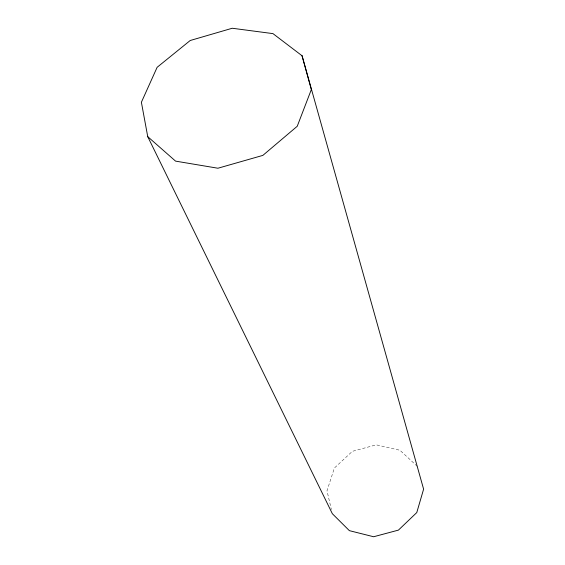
<?xml version="1.0" encoding="UTF-8"?>
<svg xmlns="http://www.w3.org/2000/svg" width="565" height="565" viewBox="0 0 565 565"><rect width="100%" height="100%" fill="white"/><g stroke="black" fill="none" stroke-linecap="round" stroke-linejoin="round"><path stroke-width="0.42" stroke-dasharray="2.83 2.12" d="M417.337 466.372L399.956 450.263L376.255 444.846L352.376 451.329L334.388 468.039L326.994 490.787L331.358 509.475"/><path stroke-width="0.85" d="M302.056 55.758L272.952 33.617L232.236 28.25L190.214 40.503L157.134 67.299L141.391 102.258L147.74 136.659L332.354 513.726L349.375 530.655L373.635 536.75L398.431 530.111L416.772 512.575L423.609 489.156L302.056 55.758L311.329 89.574L297.232 126.27L262.866 155.389L217.921 168.229L175.56 161.124L147.74 136.659"/></g></svg>
